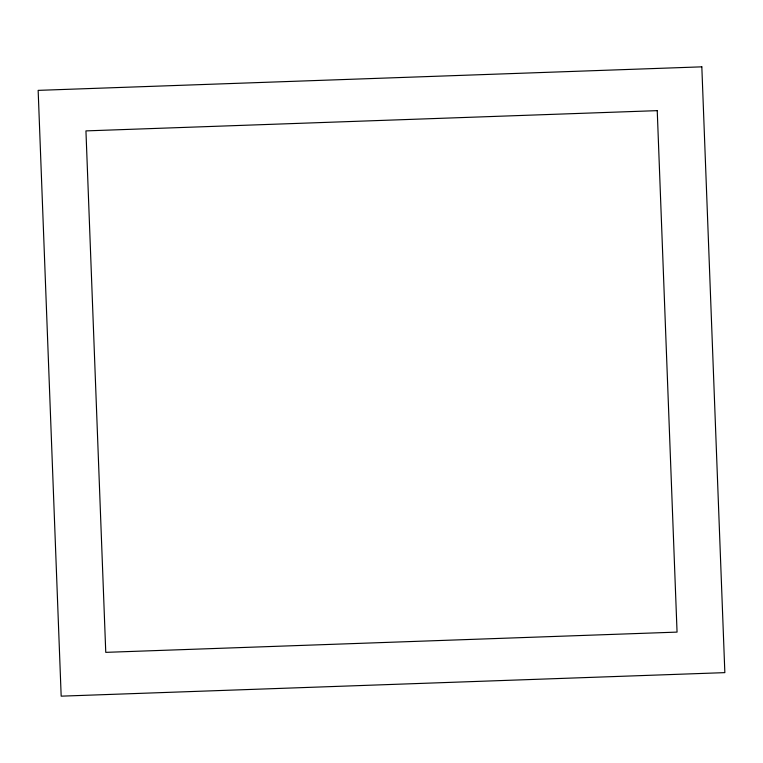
<?xml version="1.0" encoding="UTF-8"?>
<svg xmlns="http://www.w3.org/2000/svg" width="763" height="763" viewBox="0 0 763 763"><rect width="100%" height="100%" fill="white"/><g stroke="black" fill="none" stroke-linecap="round" stroke-linejoin="round"><path stroke-width="1.14" d="M701.826 66.839L38.15 90.368L61.174 696.161L724.85 672.632L701.826 66.839M657.239 110.645L85.942 130.893L105.761 652.355L677.058 632.107L657.239 110.645"/></g></svg>
